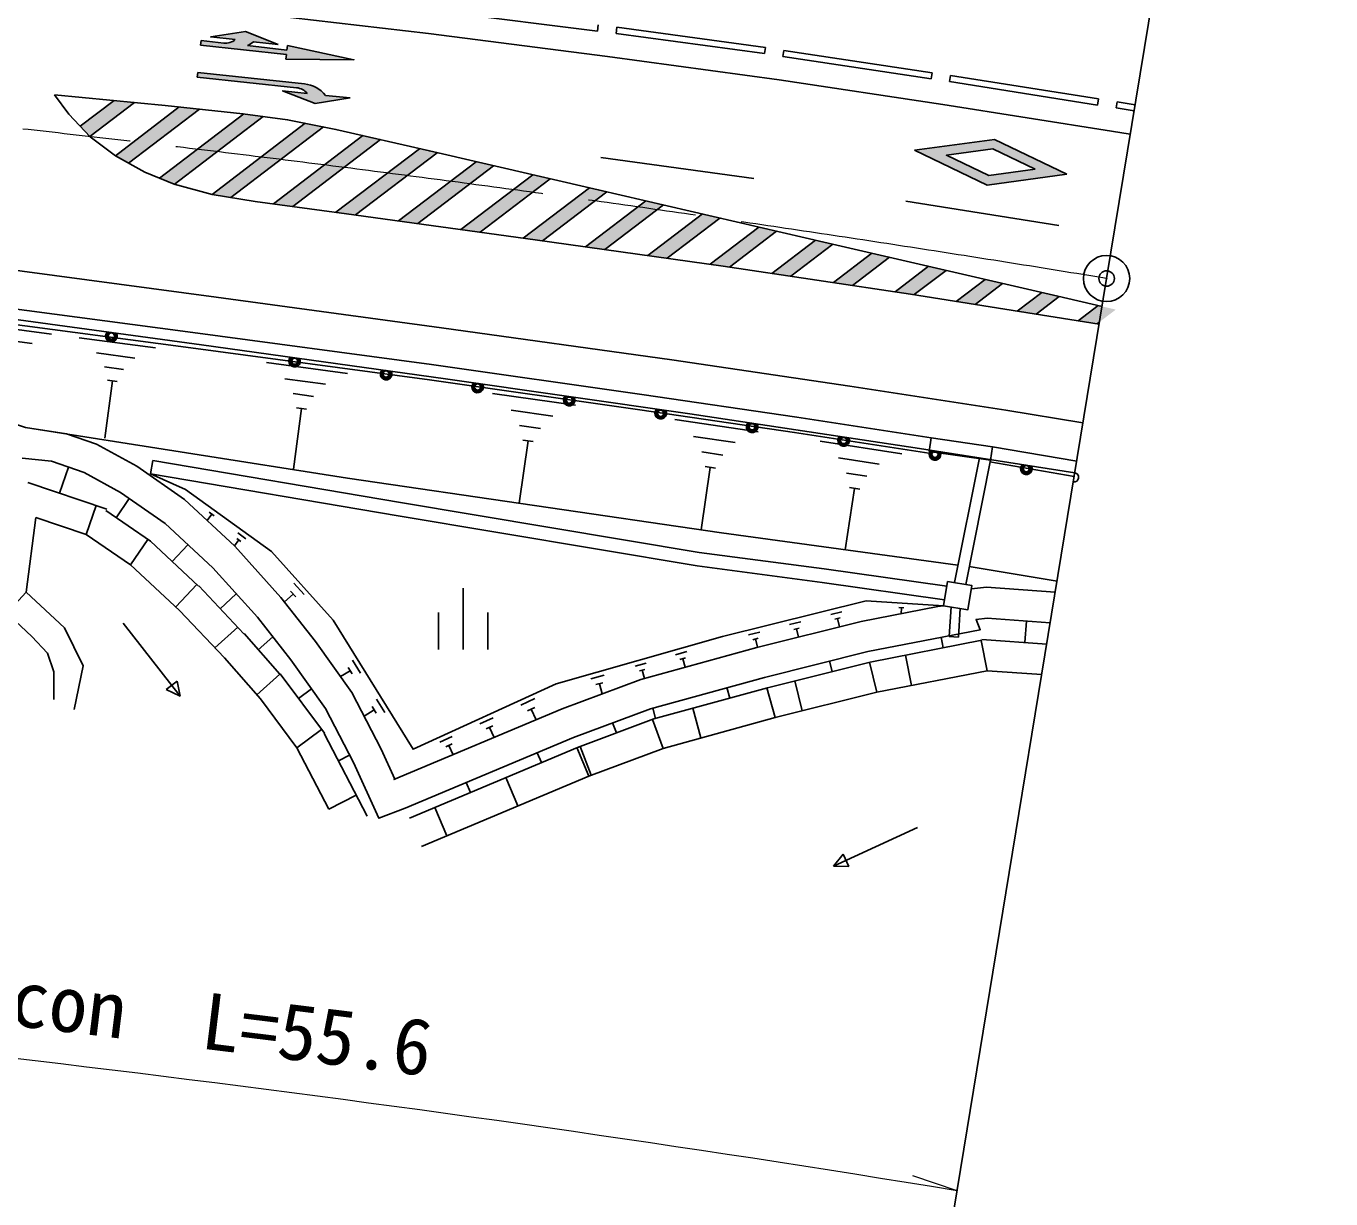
# Model space of a CAD drawing. Units: millimetres, scale not verified. Extents: x 40000 to 680000, y 20000 to 380000.
# Drawn here: x 401313 to 443650, y 259407 to 297467 of the extents above; entities that cross this region are included whole.
import ezdxf
from ezdxf.enums import TextEntityAlignment as Align

# ---------------------------------------------------------------- set-up
doc = ezdxf.new("R2010")
doc.units = ezdxf.units.MM
doc.header["$LTSCALE"] = 1000
doc.header["$PDMODE"] = 32
doc.header["$PDSIZE"] = 500
doc.linetypes.add('CHAIN', pattern=[18.5, 12, -1.5, 3.5, -1.5])
for name, color, linetype, lineweight in [('M-BGD', 7, 'Continuous', 25), ('M-BMK', 2, 'CHAIN', 13), ('M-BMK-OTRS', 5, 'Continuous', 25), ('M-BMK-SRVR', 3, 'Continuous', 25), ('M-STR-HTXT', 7, 'Continuous', 13), ('M-STR-STRC', 7, 'Continuous', 25)]:
    doc.layers.add(name, color=color, linetype=linetype, lineweight=lineweight)
doc.styles.add('ＭＳ ゴシック', font='')
doc.styles.get('ＭＳ ゴシック').set_extended_font_data('MS Gothic')

msp = doc.modelspace()

# ---------------------------------------------------------------- hatches: boundary and pattern name
at = {"layer": 'M-STR-STRC'}
for points in [[(409757, 296542), (409740, 296393), (411952, 296375), (409790, 296840), (409773, 296691), (408494, 296832, 0.06022), (408696, 296961), (409492, 296873), (408431, 297292), (407305, 297114), (408100, 297027, -0.20151), (407729, 296917), (406990, 296998), (406974, 296849), (407954, 296741)], [(410091, 295467, -0.20151), (410430, 295281), (409635, 295365), (410697, 294951), (411823, 295135), (411027, 295218, 0.20151), (410348, 295591), (406881, 295956), (406866, 295806)], [(403383, 293889), (404825, 294989), (404166, 295052), (403070, 294217)], [(404638, 293023), (406935, 294773), (406284, 294843), (404209, 293262), (404210, 293261)], [(406115, 292333), (406122, 292331), (409010, 294532), (408379, 294617), (405642, 292531)], [(410961, 294196), (410372, 294313), (407346, 292007), (407355, 292005), (407958, 291907)], [(412810, 293782), (412240, 293913), (409336, 291700), (409966, 291615)], [(411997, 291339), (414646, 293358), (414401, 293414), (414076, 293489), (411367, 291425), (411710, 291379)], [(432497, 292308), (432546, 292618), (431176, 293275), (432682, 293481), (434052, 292823), (432546, 292618), (432497, 292308), (435084, 292661), (432730, 293790), (430144, 293438)], [(414021, 291059), (416484, 292936), (415914, 293067), (413393, 291146)], [(416046, 290779), (418322, 292514), (417752, 292645), (415417, 290866)], [(420160, 292091), (419880, 292156), (419590, 292223), (417442, 290586), (417830, 290532), (418070, 290498)], [(420091, 290216), (421993, 291665), (421424, 291797), (419464, 290303)], [(423800, 291220, 0.00023), (423176, 291310), (421485, 290021), (422112, 289933)], [(423800, 291220), (423826, 291239), (423257, 291371), (423176, 291310, -0.00023)], [(423931, 289679), (424131, 289649), (425658, 290813), (425090, 290945), (423506, 289738)], [(426131, 289350), (427492, 290387), (427336, 290423), (426923, 290519), (425510, 289443)], [(428131, 289051), (429328, 289963), (428758, 290095), (427511, 289144)], [(430013, 288770), (430130, 288752), (431163, 289539), (430594, 289671), (429511, 288845)], [(432107, 288435), (432999, 289115), (432430, 289247), (431493, 288533)], [(434083, 288118), (434835, 288692), (434791, 288702), (434266, 288823), (433470, 288217)], [(436060, 287802), (436141, 287864), (436224, 288370), (436101, 288399), (435446, 287900)], [(436141, 287864), (436671, 288267), (436224, 288370)]]:
    msp.add_hatch(color=256, dxfattribs=at).paths.add_polyline_path(points)

# ---------------------------------------------------------------- linework, layer by layer
at = {"layer": 'M-BGD'}
for p, q in [((419852, 297306), (415022, 297909)), ((419852, 297306), (419877, 297504)), ((420459, 297232), (420486, 297430)), ((425277, 296575), (420459, 297232)), ((425304, 296773), (420486, 297430)), ((425277, 296575), (425304, 296773)), ((425870, 296479), (425900, 296676)), ((430681, 295752), (425870, 296479)), ((430711, 295950), (425900, 296676)), ((430681, 295752), (430711, 295950)), ((431271, 295669), (431303, 295867)), ((436081, 294904), (431271, 295669)), ((436112, 295102), (431303, 295867)), ((436081, 294904), (436112, 295102)), ((436678, 294809), (436710, 295006)), ((437263, 294712), (436678, 294809)), ((437296, 294909), (436710, 295006)), ((399832, 287776), (402133, 287473)), ((400356, 287317), (401507, 287165)), ((403038, 287353), (405511, 287027)), ((403602, 286859), (404839, 286696)), ((403857, 286406), (404475, 286325)), ((409116, 286545), (411740, 286193)), ((404112, 285954), (403867, 284099)), ((403957, 285974), (404266, 285933)), ((409713, 286020), (411025, 285844)), ((409983, 285539), (410638, 285451)), ((416443, 285545), (419141, 285162)), ((410252, 285058), (409988, 283090)), ((410088, 285080), (410416, 285036)), ((417054, 285000), (418403, 284809)), ((422360, 284699), (425067, 284300)), ((417327, 284503), (418002, 284407)), ((422970, 284148), (424324, 283949)), ((430678, 284101), (430616, 283665)), ((432672, 283814), (430678, 284101)), ((417601, 284005), (417313, 281982)), ((417432, 284029), (417769, 283981)), ((427073, 283999), (429730, 283589)), ((432610, 283379), (430616, 283665)), ((432672, 283814), (432610, 283379)), ((435401, 283346), (432672, 283814)), ((405423, 283367), (405350, 282933)), ((423242, 283647), (423919, 283547)), ((427669, 283454), (428997, 283249)), ((431435, 279407), (432247, 283452)), ((431800, 279346), (432610, 283379)), ((435320, 282853), (432588, 283322)), ((402398, 282311), (402684, 283157)), ((423514, 283146), (423215, 281115)), ((423345, 283171), (423683, 283121)), ((427933, 282960), (428597, 282857)), ((403936, 281791), (401369, 282659)), ((428196, 282466), (427889, 280473)), ((428030, 282491), (428362, 282440)), ((404232, 281513), (404659, 282139)), ((403262, 280963), (403582, 281911)), ((405348, 280754), (403896, 281742)), ((407336, 281630), (407185, 281421)), ((407253, 281690), (407420, 281569)), ((401318, 279092), (401626, 281517)), ((404703, 279983), (405266, 280810)), ((406910, 279293), (405346, 280751)), ((408220, 280793), (408078, 280596)), ((408154, 280840), (408285, 280745)), ((408183, 281019), (408446, 280829)), ((406054, 280091), (406562, 280635)), ((434763, 279453), (431918, 279934)), ((401318, 279092), (400686, 278413)), ((406170, 278616), (406856, 279344)), ((408382, 277749), (406915, 279299)), ((407615, 278560), (408129, 279047)), ((409978, 279035), (409697, 278782)), ((409894, 279129), (410063, 278941)), ((409997, 279391), (410335, 279017)), ((415492, 279232), (415492, 277232)), ((429635, 278598), (429792, 278588)), ((429713, 278593), (429701, 278398)), ((431329, 278616), (431262, 277654)), ((414692, 278432), (414692, 277232)), ((416292, 278432), (416292, 277232)), ((427419, 278375), (427778, 278464)), ((427553, 278218), (427732, 278263)), ((427643, 278240), (427710, 277971)), ((431626, 278567), (431562, 277633)), ((404465, 278086), (406310, 275721)), ((407440, 277290), (408181, 277961)), ((409546, 276434), (408386, 277754)), ((424754, 277714), (425116, 277804)), ((426087, 278045), (426447, 278134)), ((426222, 277887), (426402, 277932)), ((426312, 277909), (426379, 277639)), ((408846, 277230), (409319, 277645)), ((424890, 277555), (425071, 277600)), ((424980, 277578), (425047, 277307)), ((431262, 277654), (431562, 277633)), ((411909, 276887), (412167, 276469)), ((422384, 277068), (422751, 277172)), ((422528, 276911), (422711, 276963)), ((422620, 276937), (422698, 276662)), ((411829, 276549), (411515, 276355)), ((411764, 276653), (411893, 276444)), ((421071, 276694), (421428, 276795)), ((421211, 276541), (421389, 276592)), ((421300, 276566), (421376, 276299)), ((432492, 276547), (434266, 276420)), ((405855, 275937), (406210, 276214)), ((406210, 276214), (406310, 275721)), ((408805, 275762), (409546, 276434)), ((410997, 274519), (409558, 276449)), ((419632, 276283), (420069, 276408)), ((419803, 276096), (420022, 276158)), ((419913, 276127), (420006, 275799)), ((406310, 275721), (405855, 275937)), ((410156, 275647), (410571, 275957)), ((412687, 275626), (412956, 275191)), ((417362, 275429), (417825, 275641)), ((412604, 275274), (412277, 275072)), ((412537, 275383), (412671, 275165)), ((417583, 275251), (417815, 275356)), ((417699, 275304), (417858, 274956)), ((416036, 274824), (416468, 275021)), ((410101, 274047), (410903, 274645)), ((412385, 271828), (410986, 274513)), ((414741, 274233), (415142, 274416)), ((416243, 274658), (416458, 274756)), ((416350, 274707), (416498, 274383)), ((414933, 274078), (415133, 274170)), ((415033, 274124), (415170, 273823)), ((411450, 273622), (411807, 273808)), ((411141, 272052), (412028, 272514)), ((430236, 271458), (427509, 270206)), ((427509, 270206), (427824, 270598)), ((427824, 270598), (428012, 270189)), ((428012, 270189), (427509, 270206))]:
    msp.add_line(p, q, dxfattribs=at)
for points in [[(430678, 284101), (426321, 284773), (421296, 285513), (414471, 286482), (406560, 287545), (398630, 288590), (391723, 289467), (386722, 290080), (380247, 290814)], [(430602, 283606), (426246, 284278), (421224, 285018), (414402, 285987), (406494, 287049), (398566, 288094), (391661, 288971), (386664, 289583), (382111, 290100)], [(431549, 279976), (423873, 281018), (411744, 282801), (401297, 284443), (394857, 286584), (392495, 287031)], [(401297, 284443), (402628, 284234), (403597, 283900), (404908, 283187), (406452, 282099), (408089, 280585), (409581, 278929), (410708, 277494), (411879, 275841), (412831, 274004), (413277, 273025), (413248, 273015), (418706, 275314), (421262, 276267), (425022, 277300), (428413, 278147), (430894, 278630), (431085, 278657)], [(401189, 283449), (402136, 283346), (403192, 282982), (404379, 282336), (405822, 281320), (407377, 279882), (408816, 278285), (409906, 276896), (411023, 275319), (411932, 273566), (412754, 271761), (413618, 272085), (419075, 274384), (421570, 275315), (425276, 276333), (428630, 277170), (432272, 277879), (432137, 278215), (432495, 278251), (434542, 278105)], [(431189, 279287), (427208, 279850), (423151, 280389), (413462, 282002), (405423, 283367)], [(431117, 278853), (427148, 279414), (423086, 279953), (413389, 281569), (405350, 282933)], [(405350, 282933), (406487, 282428), (409275, 280416), (411279, 278193), (413868, 274000), (418516, 276121), (423904, 277657), (428567, 278815), (431085, 278657)], [(401626, 281517), (403262, 280963), (404703, 279983), (406287, 278507), (407748, 276965), (408920, 275631), (410101, 274047), (411141, 272052)], [(401318, 279092), (402556, 277938), (403162, 276709), (402868, 275292)], [(431984, 279205), (432480, 279255), (434704, 279096)], [(400338, 278706), (400609, 278486), (401494, 277654), (402008, 277121), (402214, 276508), (402212, 275616)], [(414142, 270841), (419573, 273129), (421986, 274029), (425618, 275027), (428922, 275852), (432492, 276547)]]:
    msp.add_lwpolyline(points, dxfattribs=at)
msp.add_lwpolyline([(431215, 279443), (431085, 278657), (431871, 278526), (432002, 279313)], close=True, dxfattribs=at)
at = {"layer": 'M-BMK'}
msp.add_arc((323168, -401509), 700000, 80.6932, 88.87121, dxfattribs=at)
at = {"layer": 'M-BMK-OTRS'}
for p, q in [((436373, 289276), (443650, 333684)), ((429095, 244869), (436373, 289276))]:
    msp.add_line(p, q, dxfattribs=at)
at = {"layer": 'M-BMK-SRVR'}
msp.add_circle((436373, 289276), 750, dxfattribs=at)
msp.add_point((436373, 289276), dxfattribs=at)
at = {"layer": 'M-STR-HTXT'}
msp.add_line((431521, 259671), (430081, 260161), dxfattribs=at)
for radius, end in [(670000, 85.28685), (665000, 88.87121)]:
    msp.add_arc((323168, -401509), radius, 80.6932, end, dxfattribs=at)
at = {"layer": 'M-STR-STRC'}
for p, q in [((406990, 296998), (406974, 296849)), ((409757, 296542), (406974, 296849)), ((407729, 296917), (406990, 296998)), ((409773, 296691), (408494, 296832)), ((409492, 296873), (408696, 296961)), ((409790, 296840), (409773, 296691)), ((409740, 296393), (409757, 296542)), ((406881, 295956), (406866, 295806)), ((406881, 295956), (410348, 295591)), ((410091, 295467), (406866, 295806)), ((411823, 295135), (411027, 295218)), ((403070, 294217), (404166, 295052)), ((403383, 293889), (404825, 294989)), ((404209, 293262), (406284, 294843)), ((404638, 293023), (406935, 294773)), ((405642, 292531), (408379, 294617)), ((406122, 292331), (409010, 294532)), ((407346, 292006), (410372, 294313)), ((407958, 291907), (410961, 294196)), ((409336, 291700), (412240, 293913)), ((409966, 291615), (412810, 293782)), ((411367, 291425), (414076, 293489)), ((411997, 291339), (414646, 293358)), ((413393, 291146), (415914, 293067)), ((419966, 293202), (424921, 292522)), ((414021, 291059), (416484, 292936)), ((415417, 290866), (417752, 292645)), ((416046, 290779), (418322, 292514)), ((417442, 290586), (419590, 292223)), ((418070, 290498), (420160, 292091)), ((419464, 290303), (421424, 291797)), ((429863, 291786), (434819, 291000)), ((420091, 290216), (421993, 291665)), ((421485, 290021), (423257, 291371)), ((422112, 289933), (423826, 291239)), ((423506, 289738), (425090, 290945)), ((424131, 289649), (425658, 290813)), ((425510, 289443), (426923, 290519)), ((426131, 289350), (427492, 290387)), ((427511, 289144), (428758, 290095)), ((428131, 289051), (429328, 289963)), ((429511, 288845), (430594, 289671)), ((430130, 288752), (431163, 289539)), ((431493, 288533), (432430, 289247)), ((432107, 288435), (432999, 289115)), ((433470, 288217), (434266, 288823)), ((434083, 288118), (434835, 288692)), ((435446, 287900), (436101, 288399)), ((436060, 287802), (436141, 287864)), ((433722, 277462), (433772, 278160)), ((432329, 277534), (428705, 276828)), ((431073, 277290), (431007, 277633)), ((432492, 276547), (432300, 277529)), ((434428, 277411), (432324, 277561)), ((430038, 276069), (429847, 277051)), ((428705, 276828), (425364, 275994)), ((427467, 276519), (427383, 276859)), ((428922, 275852), (428680, 276822)), ((426497, 275246), (426254, 276217)), ((425364, 275994), (421678, 274982)), ((424148, 275660), (424055, 275998)), ((425618, 275027), (425353, 275991)), ((421737, 274998), (421644, 275335)), ((423207, 274365), (422942, 275329)), ((421678, 274982), (419204, 274059)), ((420465, 274529), (420343, 274857)), ((421986, 274029), (421636, 274966)), ((419204, 274059), (413754, 271763)), ((419573, 273129), (419185, 274051)), ((419643, 273155), (419294, 274092)), ((418033, 273565), (417897, 273888)), ((417269, 272159), (416881, 273080)), ((415729, 272595), (415593, 272917)), ((414965, 271188), (414577, 272110))]:
    msp.add_line(p, q, dxfattribs=at)
for points in [[(405112, 299063), (405589, 298617), (406133, 298329), (406928, 298104), (408397, 297920), (414365, 297226), (420178, 296485), (425751, 295722), (431058, 294923), (436526, 294056), (437139, 293955)], [(409492, 296873), (408431, 297292), (407305, 297114), (408100, 297027)], [(409740, 296393), (411952, 296375), (409790, 296840)], [(402230, 295238), (405825, 294893), (408342, 294622), (409796, 294427), (411368, 294115), (414401, 293414), (419880, 292156), (427336, 290423), (434791, 288702), (436224, 288370)], [(436129, 287791), (430013, 288770), (423931, 289679), (417830, 290532), (411710, 291379), (408742, 291780), (407355, 292005), (406115, 292333), (405171, 292727), (404210, 293261), (403397, 293874), (402697, 294609), (402230, 295238)], [(411823, 295135), (410697, 294951), (409635, 295365), (410430, 295281)], [(301369, 293597), (307367, 293682), (313379, 293751), (319375, 293793), (325385, 293788), (331388, 293733), (337385, 293651), (339348, 293515), (345342, 293309), (351340, 292993), (357340, 292618), (363322, 292166), (369294, 291633), (375274, 291028), (379262, 290573), (383239, 290193), (391159, 289212), (399079, 288203), (407007, 287127), (414926, 286018), (422846, 284882), (430159, 283783), (435339, 282970)], [(435084, 292661), (432730, 293790), (430144, 293438)], [(435084, 292661), (432497, 292308), (430144, 293438)], [(379058, 292126), (382279, 291852), (387774, 291220), (393679, 290490), (400130, 289653), (407480, 288674), (414792, 287674), (422267, 286633), (428039, 285779), (433106, 284999), (435604, 284588)]]:
    msp.add_lwpolyline(points, dxfattribs=at)
msp.add_lwpolyline([(434052, 292823), (432682, 293481), (431176, 293275), (432546, 292618)], close=True, dxfattribs=at)
for centre, radius in [((404081, 287411), 112), ((404081, 287411), 100), ((410024, 286591), 112), ((410024, 286591), 100), ((412995, 286175), 112), ((412995, 286175), 100), ((415965, 285755), 100), ((418935, 285329), 100), ((421904, 284903), 100), ((424871, 284464), 100), ((427838, 284018), 100), ((430803, 283568), 112), ((430803, 283568), 100), ((433767, 283103), 112), ((433767, 283103), 100)]:
    msp.add_circle(centre, radius, dxfattribs=at)
for centre, radius, start, end in [((407784, 297414), 500, 263.6978, 309.2708), ((408063, 297735), 1000, 295.4861, 309.2708), ((408063, 297735), 1000, 263.69779, 263.69781), ((410244, 294597), 1000, 38.4283, 84.0014), ((410039, 294970), 500, 38.4283, 84.0014), ((404081, 287411), 188, 135.402, 29.1418), ((404081, 287411), 150, 123.6815, 40.8623), ((410024, 286591), 188, 135.1544, 28.8942), ((410024, 286591), 150, 123.4339, 40.6147), ((412995, 286175), 188, 135.1544, 28.8942), ((412995, 286175), 150, 123.4339, 40.6147), ((415965, 285755), 188, 134.969, 28.7088), ((415965, 285755), 150, 123.2485, 40.4293), ((415965, 285755), 112, 81.839, 81.8389), ((418935, 285329), 188, 134.969, 28.7088), ((418935, 285329), 150, 123.2485, 40.4293), ((418935, 285329), 112, 81.839, 81.8389), ((421904, 284903), 188, 134.969, 28.7088), ((421904, 284903), 150, 123.2485, 40.4293), ((421904, 284903), 112, 81.839, 81.8389), ((424871, 284464), 188, 134.5842, 28.324), ((424871, 284464), 150, 122.8637, 40.0444), ((424871, 284464), 112, 81.4541, 81.454), ((427838, 284018), 188, 134.5842, 28.324), ((427838, 284018), 150, 122.8637, 40.0444), ((427838, 284018), 112, 81.4541, 81.454), ((430803, 283568), 188, 134.2124, 27.9522), ((430803, 283568), 150, 122.4919, 39.6727), ((433767, 283103), 188, 134.2124, 27.9522), ((433767, 283103), 150, 122.4919, 39.6727), ((435316, 282822), 150, 261.0823, 81.0823)]:
    msp.add_arc(centre, radius, start, end, dxfattribs=at)

# ---------------------------------------------------------------- texts
at = {"layer": 'M-STR-HTXT', "style": 'ＭＳ ゴシック'}
msp.add_text('路肩con\u3000L=55.6', height=1833, rotation=352.99, dxfattribs=at).set_placement((404997, 263979), align=Align.BOTTOM_CENTER)

doc.saveas('drawing.dxf')
